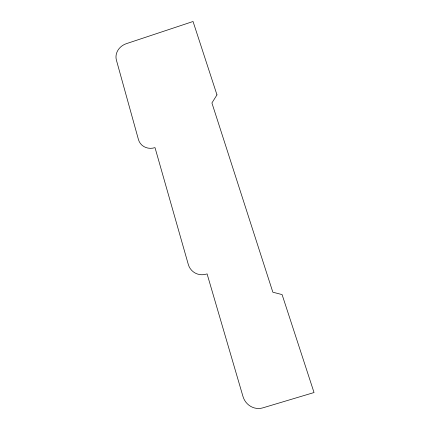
<?xml version="1.0" encoding="UTF-8"?>
<svg xmlns="http://www.w3.org/2000/svg" width="430" height="430" viewBox="0 0 430 430"><rect width="100%" height="100%" fill="white"/><g stroke="black" fill="none" stroke-linecap="round" stroke-linejoin="round"><path stroke-width="0.64" d="M216.973 94.869L211.915 102.958L272.846 292.201L282.096 294.598L314.034 392.542L262.794 407.871A16.512 15.722 73.4 0 1 242.977 396.465L207.088 273.883L206.411 274.093A14.76 14.416 -42.7 0 1 188.308 264.477L155.01 147.624A13.787 12.642 -29.2 0 1 138.449 139.567L116.374 60.006A14.12 12.416 -26.7 0 1 126.323 43.677L193.049 21.5L216.973 94.869"/></g></svg>
